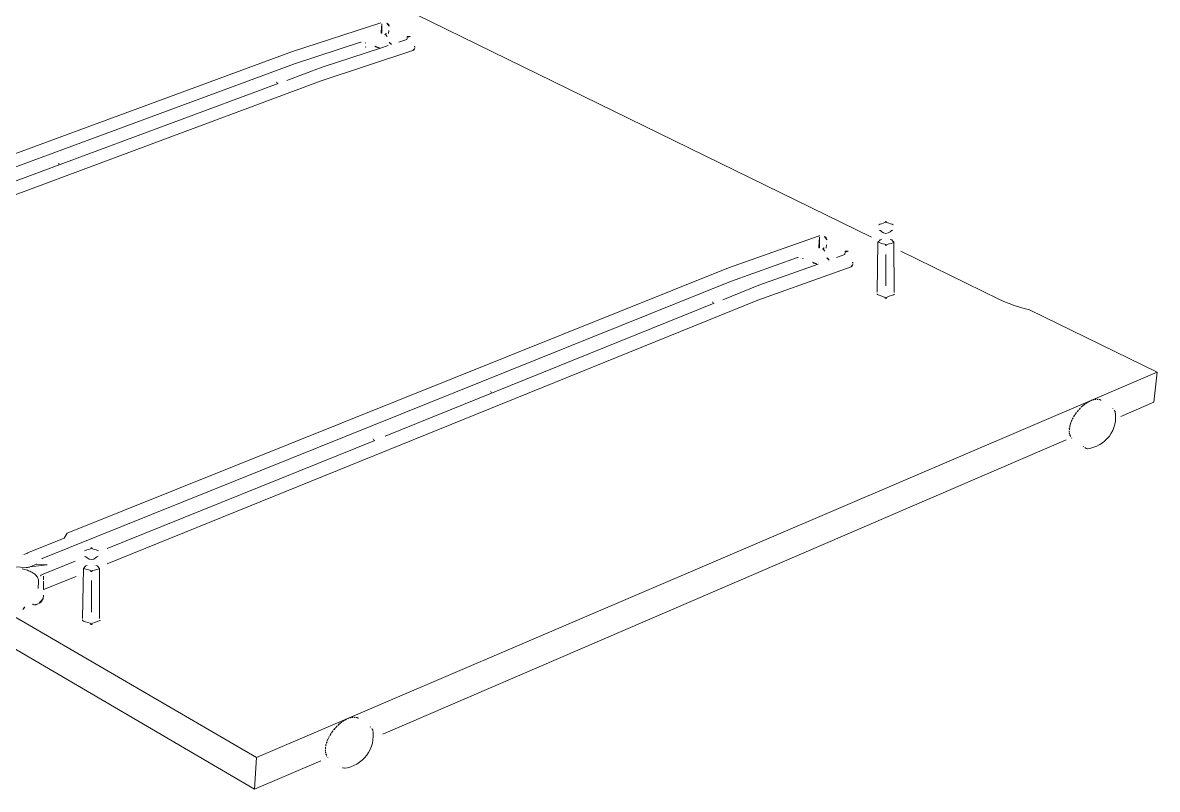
# Model space of a CAD drawing. Header units: metres. Extents: x -27.1 to 47.9, y -10.7 to 6.6.
# Drawn here: x 27.256 to 28.132, y 2.102 to 2.694 of the extents above; entities that cross this region are included whole.
import ezdxf

# ---------------------------------------------------------------- set-up
doc = ezdxf.new("R2010")
doc.units = ezdxf.units.M
doc.header["$MEASUREMENT"] = 0
doc.layers.add('PDF_Working_Num_Penna__7_Num_Penna__7_Num_Penna__7_Num_Penna__7_Num_Penna__7_Num_Penna__7', color=7, linetype='Continuous', lineweight=18)

msp = doc.modelspace()

# ---------------------------------------------------------------- linework, layer by layer
at = {"layer": 'PDF_Working_Num_Penna__7_Num_Penna__7_Num_Penna__7_Num_Penna__7_Num_Penna__7_Num_Penna__7', "color": 7, "linetype": 'Continuous', "lineweight": 18, "flags": 128}
for points in [[(27.91131, 2.52851), (27.26727, 2.84344, -0.107809), (27.25509, 2.85255), (27.17806, 2.89018)], [(28.10372, 2.39012), (28.12918, 2.40107), (28.13177, 2.42428), (28.03319, 2.47241, -0.05511), (28.00949, 2.4805), (27.93377, 2.51753)], [(28.09847, 2.39489), (28.09884, 2.3945), (28.09907, 2.39427), (28.09926, 2.39398, -0.429999), (28.07788, 2.36521), (28.07721, 2.3654), (28.07689, 2.36545), (28.07654, 2.36558), (28.07601, 2.36588), (28.07573, 2.36606)], [(27.52547, 2.14928), (27.52586, 2.14887), (27.52609, 2.14865), (27.52629, 2.14834, -0.430055), (27.50423, 2.11866), (27.50354, 2.11885), (27.50322, 2.11891)]]:
    msp.add_lwpolyline(points, format="xyb", dxfattribs=at)
for points in [[(27.46435, 2.67168), (27.53246, 2.69385)], [(27.51671, 2.67885), (27.4658, 2.6622), (26.94305, 2.46893)], [(26.96224, 2.48665), (27.46435, 2.67168)], [(27.55731, 2.67244), (27.48652, 2.64915)], [(27.48722, 2.65953), (27.53228, 2.67435), (27.53829, 2.6763)], [(27.43654, 2.12693), (26.50854, 2.66689)], [(27.45997, 2.64942), (27.48723, 2.65954)], [(27.4863, 2.12445), (27.4351, 2.10241), (26.50879, 2.64479)], [(27.48652, 2.64914), (26.94413, 2.44726), (26.94413, 2.45311)], [(27.20371, 2.55436), (27.45335, 2.647)], [(27.80089, 2.50468), (27.87011, 2.52921)], [(27.91613, 2.52463), (27.91546, 2.48594)], [(27.92852, 2.52463), (27.92863, 2.48584)], [(27.92238, 2.51505), (27.92238, 2.49084)], [(27.8541, 2.51261), (27.80237, 2.49421), (27.27105, 2.28046)], [(27.29055, 2.30006), (27.80089, 2.50468)], [(27.89538, 2.50553), (27.82343, 2.47977)], [(27.82414, 2.49126), (27.86995, 2.50764)], [(27.79645, 2.48007), (27.82414, 2.49126)], [(27.32118, 2.27636), (27.82343, 2.47977)], [(27.53598, 2.37493), (27.78972, 2.47739)], [(28.13177, 2.42428), (27.43654, 2.12693)], [(27.32127, 2.28829), (27.52781, 2.37164)], [(27.53402, 2.14498), (28.06144, 2.37193)], [(27.25936, 2.28438), (27.2602, 2.28487), (27.26109, 2.28534), (27.26192, 2.2857), (27.28811, 2.29621), (27.29055, 2.30006)], [(27.27067, 2.26787), (27.29668, 2.27836)], [(27.26176, 2.27404), (27.26126, 2.27386), (27.26066, 2.27372), (27.26008, 2.27363), (27.25945, 2.27359), (27.25877, 2.27359), (27.24146, 2.2747)], [(27.25575, 2.27245), (27.2568, 2.27222), (27.25781, 2.27196), (27.25882, 2.2717), (27.25979, 2.27139), (27.26067, 2.27108), (27.26159, 2.27069), (27.26243, 2.27029), (27.26323, 2.2699), (27.26399, 2.26941), (27.2647, 2.26892), (27.26538, 2.26839), (27.266, 2.26787), (27.26656, 2.26726), (27.26705, 2.26665), (27.26747, 2.26602), (27.26777, 2.2654), (27.26802, 2.26474), (27.26818, 2.26409), (27.26828, 2.26342), (27.26832, 2.26272), (27.26806, 2.25735)], [(27.30295, 2.27297), (27.30227, 2.23428)], [(27.31534, 2.27297), (27.31544, 2.23418)], [(27.29727, 2.26668), (27.27214, 2.2565), (27.27214, 2.26298)], [(27.30919, 2.26339), (27.30919, 2.23918)], [(27.4351, 2.10241), (27.43654, 2.12693)]]:
    msp.add_lwpolyline(points, dxfattribs=at)
for points in [[(27.53337, 2.69309), (27.53279, 2.68665), (27.53279, 2.68637), (27.53287, 2.68613), (27.53299, 2.68593), (27.53316, 2.68577), (27.53341, 2.6857)], [(27.53891, 2.69127), (27.53888, 2.69174), (27.53874, 2.69222), (27.53849, 2.69262), (27.53816, 2.69299), (27.53775, 2.6933), (27.53726, 2.6935)], [(27.53642, 2.68466), (27.53597, 2.68491), (27.5356, 2.6851)], [(27.53642, 2.68466), (27.53635, 2.68494), (27.53635, 2.68514), (27.53648, 2.68545), (27.5366, 2.68558)], [(27.53642, 2.68466), (27.5366, 2.68426), (27.53685, 2.68385), (27.53712, 2.68358), (27.53746, 2.68334)], [(27.53858, 2.68776), (27.53837, 2.68553)], [(27.5526, 2.681), (27.54639, 2.67896)], [(27.55272, 2.68207), (27.5526, 2.681)], [(27.55491, 2.68331), (27.55301, 2.68334), (27.55289, 2.68314), (27.5528, 2.68286), (27.55276, 2.68251)], [(27.55491, 2.68331), (27.55504, 2.68306)], [(27.51671, 2.67885), (27.51696, 2.67888), (27.51721, 2.67885)], [(27.52047, 2.67837), (27.52088, 2.67816)], [(27.52058, 2.6749), (27.5208, 2.67499), (27.52097, 2.6751), (27.52104, 2.67527)], [(27.52795, 2.67566), (27.52854, 2.67539), (27.52919, 2.6751), (27.52989, 2.67486), (27.53069, 2.67462), (27.53147, 2.67447)], [(27.54069, 2.67709), (27.54052, 2.67741), (27.54028, 2.67777), (27.53995, 2.67809), (27.53952, 2.67841), (27.53903, 2.67869)], [(27.55731, 2.67244), (27.55768, 2.67264), (27.55797, 2.67287), (27.55827, 2.67319), (27.55846, 2.67363), (27.55863, 2.67407)], [(27.55872, 2.6747), (27.55872, 2.67495), (27.55867, 2.67517), (27.55855, 2.67542), (27.55842, 2.67563)], [(27.45211, 2.64799), (27.45216, 2.64776)], [(27.45228, 2.64752), (27.45278, 2.64723)], [(27.28373, 2.58548), (27.28378, 2.58521)], [(27.28391, 2.58493), (27.28436, 2.58468)], [(27.87143, 2.52933), (27.87109, 2.52933), (27.8707, 2.52933), (27.87041, 2.5293)], [(27.87105, 2.52837), (27.87046, 2.52124), (27.87046, 2.52093), (27.87054, 2.52066), (27.87066, 2.52044), (27.87084, 2.52027), (27.87109, 2.52018)], [(27.87667, 2.52635), (27.87663, 2.52687), (27.87651, 2.5274), (27.87625, 2.52784), (27.87591, 2.52824), (27.8755, 2.52859), (27.87499, 2.52881)], [(27.87634, 2.52247), (27.87613, 2.52)], [(27.87415, 2.51903), (27.87369, 2.5193), (27.87331, 2.51952)], [(27.87415, 2.51903), (27.87407, 2.51935), (27.87407, 2.51956), (27.87411, 2.51974), (27.8742, 2.51991), (27.87432, 2.52006)], [(27.87415, 2.51903), (27.87433, 2.5186), (27.87458, 2.51815), (27.87486, 2.51785), (27.8752, 2.51758)], [(27.89059, 2.51499), (27.88428, 2.51274)], [(27.89071, 2.51617), (27.89059, 2.51499)], [(27.89294, 2.51754), (27.89101, 2.51758), (27.89088, 2.51736), (27.8908, 2.51705), (27.89076, 2.51665)], [(27.89294, 2.51754), (27.89306, 2.51727)], [(27.85411, 2.51261), (27.85436, 2.51264), (27.85461, 2.51261)], [(27.85793, 2.51208), (27.85835, 2.51185)], [(27.86554, 2.50909), (27.86613, 2.50878), (27.8668, 2.50847), (27.86751, 2.5082), (27.86831, 2.50794), (27.86911, 2.50776)], [(27.87849, 2.51067), (27.87831, 2.51103), (27.87807, 2.51142), (27.87773, 2.51177), (27.8773, 2.51213), (27.8768, 2.51244)], [(27.89538, 2.50552), (27.89575, 2.50574), (27.89605, 2.50601), (27.89634, 2.50636), (27.89655, 2.50684), (27.89672, 2.50733)], [(27.8968, 2.50803), (27.8968, 2.5083), (27.89676, 2.50855), (27.89664, 2.50883), (27.89651, 2.50905)], [(27.78846, 2.47849), (27.7885, 2.47823)], [(27.78862, 2.47796), (27.78913, 2.47764)], [(27.61732, 2.40937), (27.61736, 2.40906)], [(27.6175, 2.40874), (27.61795, 2.40848)], [(28.07613, 2.39972), (28.07593, 2.39976), (28.07572, 2.39961), (28.07549, 2.39939), (28.07538, 2.39916), (28.07516, 2.39901)], [(28.07795, 2.40092), (28.07776, 2.40095), (28.07755, 2.40087), (28.07733, 2.40071), (28.07715, 2.40044), (28.07664, 2.40008)], [(28.07973, 2.40194), (28.07955, 2.40196), (28.07933, 2.40188), (28.07912, 2.40173), (28.07895, 2.4015), (28.07844, 2.40121)], [(28.0814, 2.40266), (28.08108, 2.40264), (28.08076, 2.40233), (28.08022, 2.40212)], [(28.0831, 2.40317), (28.08291, 2.4032), (28.0827, 2.40312), (28.08247, 2.4029), (28.082, 2.4028)], [(28.08469, 2.40346), (28.08435, 2.4034), (28.08413, 2.40324), (28.08367, 2.40313)], [(28.08616, 2.40344), (28.08582, 2.40336), (28.08567, 2.40327), (28.0853, 2.40328)], [(28.08751, 2.40312), (28.08718, 2.40311), (28.08704, 2.40302), (28.0868, 2.40306)], [(28.08751, 2.40312), (28.08829, 2.40254), (28.0885, 2.40263)], [(28.06814, 2.39115), (28.06791, 2.391), (28.06768, 2.39078), (28.06758, 2.39055), (28.06759, 2.39028), (28.06722, 2.38972)], [(28.06946, 2.39314), (28.06924, 2.39299), (28.06907, 2.39278), (28.06891, 2.39253), (28.06886, 2.3923), (28.0685, 2.39172)], [(28.07103, 2.39502), (28.07081, 2.39488), (28.07059, 2.39473), (28.07041, 2.39444), (28.07036, 2.3942), (28.06988, 2.3937)], [(28.07262, 2.39672), (28.07243, 2.39669), (28.0722, 2.39655), (28.07203, 2.39625), (28.07191, 2.39603), (28.07144, 2.39553)], [(28.07433, 2.39833), (28.07413, 2.39831), (28.0739, 2.39815), (28.07374, 2.39792), (28.07364, 2.39769), (28.07309, 2.39721)], [(28.07493, 2.3988), (28.07463, 2.39858)], [(28.09745, 2.39597), (28.09735, 2.39613)], [(28.06446, 2.38306), (28.06424, 2.38283), (28.06419, 2.3826), (28.06414, 2.38234), (28.06424, 2.3822), (28.06414, 2.38164)], [(28.06502, 2.38506), (28.06486, 2.38483), (28.06474, 2.38454), (28.06471, 2.38436), (28.06474, 2.38416), (28.06457, 2.38361)], [(28.06577, 2.38698), (28.0656, 2.38681), (28.06549, 2.38658), (28.06546, 2.38639), (28.06549, 2.38618), (28.06525, 2.3856)], [(28.06585, 2.38709), (28.06615, 2.38768)], [(28.06645, 2.38825), (28.06642, 2.38846), (28.06654, 2.38869), (28.06671, 2.38898)], [(28.06378, 2.37863), (28.06372, 2.37904)], [(28.06377, 2.37863), (28.06393, 2.37809)], [(28.0639, 2.38034), (28.0638, 2.3805), (28.06383, 2.38067), (28.06389, 2.38093)], [(28.06392, 2.37701), (28.06381, 2.37716), (28.06386, 2.3774)], [(28.0639, 2.38033), (28.06393, 2.37983)], [(28.06392, 2.37701), (28.06408, 2.37685), (28.06421, 2.3765)], [(28.06427, 2.37611), (28.06423, 2.37592), (28.0642, 2.37574), (28.0643, 2.3756), (28.06457, 2.37535), (28.06472, 2.37507)], [(28.06483, 2.37435), (28.06475, 2.37461)], [(28.06568, 2.37335), (28.06558, 2.37349)], [(27.52671, 2.37278), (27.5268, 2.37243)], [(27.52692, 2.37212), (27.52734, 2.37186)], [(28.07471, 2.36682), (28.07451, 2.36673)], [(28.07788, 2.36521), (28.07806, 2.36517)], [(27.25936, 2.28438), (27.25853, 2.28416), (27.25772, 2.28386), (27.25697, 2.28346)], [(27.27105, 2.28046), (27.2708, 2.28028)], [(27.26176, 2.27403), (27.26668, 2.276), (27.27374, 2.27562), (27.27416, 2.27562), (27.27459, 2.27566), (27.27492, 2.27571)], [(27.26668, 2.27601), (27.26672, 2.27632)], [(27.26995, 2.26699), (27.27, 2.26717), (27.27004, 2.26734), (27.27025, 2.2676), (27.27042, 2.26773)], [(27.27205, 2.26695), (27.27205, 2.26628), (27.2721, 2.26554), (27.2721, 2.26474), (27.27214, 2.26391)], [(27.27189, 2.24951), (27.27198, 2.24995), (27.27201, 2.25034), (27.27205, 2.25079), (27.27209, 2.25119), (27.27214, 2.25167), (27.27214, 2.25215)], [(27.25718, 2.24242), (27.25693, 2.24203), (27.25663, 2.24163), (27.2563, 2.24124)], [(27.25718, 2.24242), (27.25735, 2.24263), (27.25753, 2.24282), (27.25772, 2.2429)], [(27.26455, 2.24484), (27.26369, 2.24533), (27.26391, 2.24533)], [(27.26374, 2.24533), (27.26428, 2.24502)], [(27.26807, 2.24554), (27.26622, 2.2448), (27.26579, 2.24467), (27.26533, 2.24462), (27.26491, 2.24467)], [(27.27189, 2.24951), (27.27164, 2.24888), (27.27126, 2.24828), (27.27084, 2.24767), (27.27033, 2.24713), (27.26983, 2.24664), (27.26924, 2.2462), (27.26866, 2.24581)], [(27.50242, 2.15427), (27.50223, 2.1543), (27.50201, 2.15415), (27.50177, 2.15392), (27.50165, 2.15368), (27.50142, 2.15353)], [(27.5043, 2.1555), (27.50411, 2.15554), (27.50389, 2.15544), (27.50367, 2.15529), (27.50348, 2.15501), (27.50295, 2.15464)], [(27.50614, 2.15654), (27.50596, 2.15658), (27.50573, 2.15649), (27.50551, 2.15634), (27.50534, 2.15611), (27.50482, 2.1558)], [(27.50787, 2.15729), (27.50753, 2.15728), (27.50739, 2.15719), (27.50721, 2.15695), (27.50664, 2.15673)], [(27.50962, 2.15782), (27.50943, 2.15786), (27.5092, 2.15777), (27.50897, 2.15755), (27.50848, 2.15744)], [(27.51126, 2.15812), (27.51092, 2.15806), (27.51068, 2.15789), (27.5102, 2.15778)], [(27.51277, 2.1581), (27.51243, 2.15802), (27.51228, 2.15793), (27.51188, 2.15793)], [(27.51417, 2.15777), (27.51383, 2.15776), (27.51368, 2.15767), (27.51344, 2.15771)], [(27.51416, 2.15777), (27.51498, 2.15717), (27.51519, 2.15727)], [(27.49418, 2.14542), (27.49395, 2.14526), (27.49371, 2.14503), (27.4936, 2.1448), (27.49362, 2.14453), (27.49324, 2.14394)], [(27.49555, 2.14747), (27.49532, 2.14732), (27.49514, 2.1471), (27.49498, 2.14685), (27.49493, 2.14661), (27.49456, 2.14601)], [(27.49716, 2.14942), (27.49694, 2.14927), (27.49671, 2.14912), (27.49652, 2.14882), (27.49648, 2.14856), (27.49598, 2.14806)], [(27.49881, 2.15117), (27.49861, 2.15114), (27.49838, 2.15099), (27.4982, 2.15069), (27.49808, 2.15045), (27.49759, 2.14995)], [(27.50056, 2.15283), (27.50036, 2.15281), (27.50013, 2.15264), (27.49996, 2.1524), (27.49986, 2.15217), (27.49929, 2.15167)], [(27.50119, 2.15332), (27.50088, 2.15309)], [(27.52443, 2.15039), (27.52432, 2.15055)], [(27.4904, 2.13707), (27.49016, 2.13684), (27.49012, 2.1366), (27.49006, 2.13633), (27.49016, 2.13619), (27.49005, 2.13561)], [(27.49097, 2.13915), (27.4908, 2.1389), (27.49067, 2.13861), (27.49065, 2.13841), (27.49067, 2.13821), (27.4905, 2.13764)], [(27.49173, 2.14112), (27.49156, 2.14094), (27.49145, 2.14071), (27.49142, 2.14051), (27.49145, 2.1403), (27.4912, 2.13969)], [(27.49182, 2.14123), (27.49213, 2.14183)], [(27.49244, 2.14243), (27.49241, 2.14265), (27.49253, 2.14288), (27.49271, 2.14318)], [(27.48968, 2.13251), (27.48963, 2.13293)], [(27.48968, 2.1325), (27.48984, 2.13195)], [(27.48981, 2.13427), (27.48971, 2.13443), (27.48975, 2.13461), (27.48979, 2.13488)], [(27.48983, 2.13083), (27.48972, 2.13098), (27.48977, 2.13124)], [(27.48981, 2.13426), (27.48985, 2.13375)], [(27.48984, 2.13083), (27.49, 2.13067), (27.49013, 2.1303)], [(27.49022, 2.12937), (27.49013, 2.12952), (27.49016, 2.12972)], [(27.49022, 2.12937), (27.4905, 2.12912), (27.49066, 2.12883)], [(27.49077, 2.12809), (27.4907, 2.12835)], [(27.49165, 2.12706), (27.49154, 2.12721)], [(27.50096, 2.12033), (27.50075, 2.12023)], [(27.50322, 2.11891), (27.50285, 2.11904)], [(27.50423, 2.11866), (27.50442, 2.11863)]]:
    msp.add_lwpolyline(points, close=True, dxfattribs=at)
at = {"layer": 'PDF_Working_Num_Penna__7_Num_Penna__7_Num_Penna__7_Num_Penna__7_Num_Penna__7_Num_Penna__7', "color": 7, "linetype": 'Continuous', "lineweight": 18}
for centre, radius, start, end in [((27.91727, 2.48442), 0.00173, 166.47778, 179.48922), ((27.30405, 2.23276), 0.0017, 166.36714, 179.8104)]:
    msp.add_arc(centre, radius, start, end, dxfattribs=at)
for points in [[(27.92238, 2.54046), (27.92535, 2.54046), (27.9156, 2.53794), (27.917, 2.53794)], [(27.92776, 2.53794), (27.92915, 2.53794), (27.91939, 2.54046), (27.92238, 2.54046)], [(27.91709, 2.53389), (27.91849, 2.53389), (27.91944, 2.53136), (27.92233, 2.53136)], [(27.92233, 2.53136), (27.92523, 2.53136), (27.92618, 2.53389), (27.92757, 2.53389)], [(27.92233, 2.52211), (27.92575, 2.52211), (27.91474, 2.52463), (27.91614, 2.52463)], [(27.91613, 2.52463), (27.91705, 2.52463), (27.91728, 2.52679), (27.91911, 2.52679)], [(27.92847, 2.52429), (27.92976, 2.52429), (27.9192, 2.52211), (27.92233, 2.52211)], [(27.92569, 2.52672), (27.92754, 2.52672), (27.92761, 2.52463), (27.92852, 2.52463)], [(27.92852, 2.52463), (27.92864, 2.52463), (27.92848, 2.52428), (27.92848, 2.52428)], [(27.92227, 2.4811), (27.92597, 2.4811), (27.91369, 2.48443), (27.91555, 2.48443)], [(27.92897, 2.4845), (27.93084, 2.4845), (27.91856, 2.4811), (27.92227, 2.4811)], [(27.30919, 2.2888), (27.31216, 2.2888), (27.30242, 2.28628), (27.30381, 2.28628)], [(27.31457, 2.28628), (27.31597, 2.28628), (27.30621, 2.2888), (27.30919, 2.2888)], [(27.3039, 2.28222), (27.3053, 2.28222), (27.30625, 2.2797), (27.30914, 2.2797)], [(27.30914, 2.2797), (27.31204, 2.2797), (27.31299, 2.28222), (27.31439, 2.28222)], [(27.30914, 2.27045), (27.31257, 2.27045), (27.30156, 2.27297), (27.30295, 2.27297)], [(27.30295, 2.27297), (27.30386, 2.27297), (27.30409, 2.27513), (27.30592, 2.27513)], [(27.31528, 2.27263), (27.31658, 2.27263), (27.30601, 2.27045), (27.30914, 2.27045)], [(27.3125, 2.27507), (27.31435, 2.27507), (27.31442, 2.27298), (27.31534, 2.27298)], [(27.31534, 2.27298), (27.31545, 2.27298), (27.31529, 2.27263), (27.31529, 2.27263)], [(27.30909, 2.22944), (27.31279, 2.22944), (27.30051, 2.23277), (27.30236, 2.23277)], [(27.31579, 2.23284), (27.31765, 2.23284), (27.30538, 2.22944), (27.30909, 2.22944)]]:
    msp.add_open_spline(points, degree=3, dxfattribs=at)

doc.saveas('drawing.dxf')
